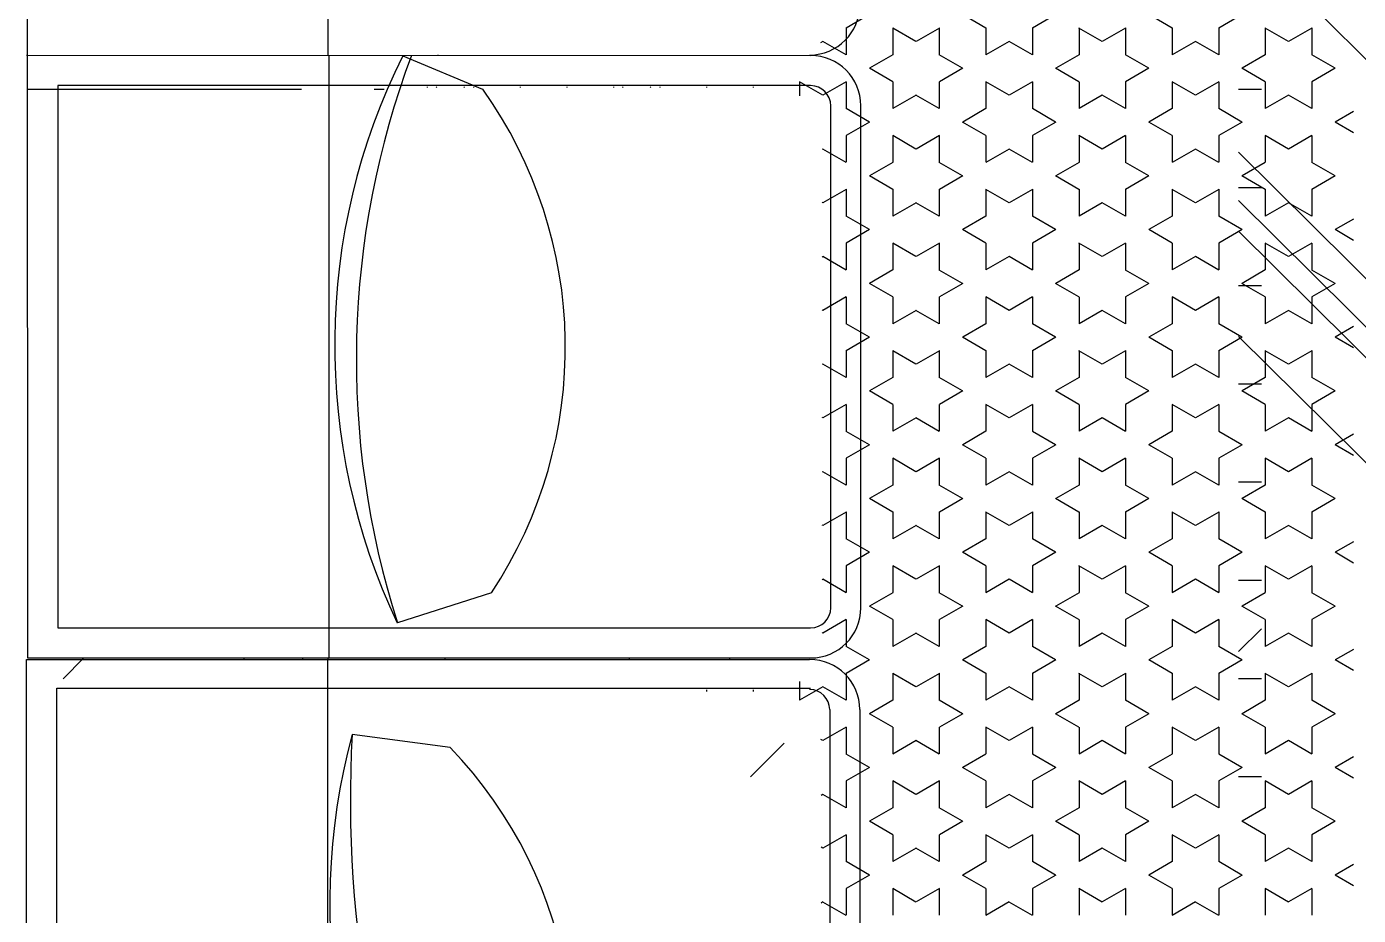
# Model space of a CAD drawing. Header units: inches. Extents: x 4.9 to 47.4, y 12.3 to 37.1.
# Drawn here: x 42.504 to 43.796, y 32.338 to 33.2 of the extents above; entities that cross this region are included whole.
import ezdxf

# ---------------------------------------------------------------- set-up
doc = ezdxf.new("R2010")
doc.units = ezdxf.units.IN
doc.header["$MEASUREMENT"] = 0
doc.layers.add('02', color=2, linetype='Continuous')

msp = doc.modelspace()

# ---------------------------------------------------------------- linework, layer by layer
at = {"layer": '02'}
for p, q in [((42.5042, 33.7962), (42.5052, 32.5879)), ((42.7964, 33.7062), (42.7964, 33.1728)), ((44.1627, 32.813), (43.6801, 33.2912)), ((43.322, 33.2121), (43.2994, 33.199)), ((43.4349, 33.199), (43.4123, 33.212)), ((43.5027, 33.2121), (43.4801, 33.199)), ((43.6156, 33.199), (43.593, 33.212)), ((43.6835, 33.2121), (43.6609, 33.199)), ((43.2994, 33.1991), (43.2994, 33.173)), ((43.3445, 33.1991), (43.3445, 33.173)), ((43.3671, 33.186), (43.3445, 33.199)), ((43.3898, 33.199), (43.3672, 33.186)), ((43.3897, 33.1991), (43.3897, 33.173)), ((43.4349, 33.1991), (43.4349, 33.173)), ((43.4801, 33.1991), (43.4801, 33.173)), ((43.5478, 33.186), (43.5252, 33.199)), ((43.5253, 33.1991), (43.5253, 33.173)), ((43.5705, 33.199), (43.5479, 33.186)), ((43.5704, 33.1991), (43.5704, 33.173)), ((43.6156, 33.1991), (43.6156, 33.173)), ((43.6608, 33.1991), (43.6608, 33.173)), ((43.706, 33.1991), (43.706, 33.173)), ((43.7286, 33.186), (43.706, 33.199)), ((43.7512, 33.199), (43.7286, 33.186)), ((43.7512, 33.1991), (43.7512, 33.173)), ((43.2768, 33.186), (43.2746, 33.1847)), ((43.2993, 33.1729), (43.2767, 33.186)), ((43.4576, 33.186), (43.435, 33.1729)), ((43.4801, 33.1729), (43.4575, 33.186)), ((43.6383, 33.186), (43.6157, 33.1729)), ((43.6608, 33.1729), (43.6382, 33.186)), ((42.5042, 33.1728), (43.2649, 33.1723)), ((42.7154, 33.1723), (42.7154, 33.1728)), ((42.7974, 33.1723), (42.7974, 32.5879)), ((42.8693, 33.1721), (42.9466, 33.1396)), ((42.9102, 33.1723), (42.9102, 33.1728)), ((43.3446, 33.1729), (43.322, 33.1599)), ((43.4123, 33.1599), (43.3897, 33.1729)), ((43.5253, 33.1729), (43.5027, 33.1599)), ((43.593, 33.1599), (43.5704, 33.1729)), ((43.706, 33.1729), (43.6835, 33.1599)), ((43.7737, 33.1599), (43.7511, 33.1729)), ((43.3445, 33.1468), (43.3219, 33.1599)), ((43.4124, 33.1599), (43.3898, 33.1469)), ((43.5252, 33.1468), (43.5026, 33.1599)), ((43.5931, 33.1599), (43.5705, 33.1469)), ((43.706, 33.1468), (43.6834, 33.1599)), ((43.7738, 33.1599), (43.7512, 33.1469)), ((42.5344, 33.1431), (42.5344, 32.6171)), ((43.2649, 33.1431), (42.5344, 33.1431)), ((43.2542, 33.1469), (43.2542, 33.1332)), ((43.2767, 33.1338), (43.2542, 33.1468)), ((43.2994, 33.1469), (43.2768, 33.1338)), ((43.2994, 33.1469), (43.2994, 33.1208)), ((43.3445, 33.1469), (43.3445, 33.1208)), ((43.3897, 33.1469), (43.3897, 33.1208)), ((43.4349, 33.1469), (43.4349, 33.1208)), ((43.4575, 33.1338), (43.4349, 33.1468)), ((43.4801, 33.1469), (43.4576, 33.1338)), ((43.4801, 33.1469), (43.4801, 33.1208)), ((43.5253, 33.1469), (43.5253, 33.1208)), ((43.5704, 33.1469), (43.5704, 33.1208)), ((43.6156, 33.1469), (43.6156, 33.1208)), ((43.6382, 33.1338), (43.6156, 33.1468)), ((43.6609, 33.1469), (43.6383, 33.1338)), ((43.6608, 33.1469), (43.6608, 33.1208)), ((43.706, 33.1469), (43.706, 33.1208)), ((43.7512, 33.1469), (43.7512, 33.1208)), ((42.7708, 33.1393), (42.5052, 33.1393)), ((42.851, 33.1393), (42.8413, 33.1393)), ((42.8927, 33.1418), (42.8927, 33.1413)), ((42.9023, 33.1413), (42.9015, 33.1418)), ((42.9292, 33.1418), (42.9283, 33.1413)), ((42.9379, 33.1418), (42.9379, 33.1413)), ((42.9831, 33.1418), (42.9831, 33.1413)), ((43.0283, 33.1418), (43.0283, 33.1413)), ((43.0735, 33.1418), (43.0735, 33.1413)), ((43.083, 33.1413), (43.0822, 33.1418)), ((43.1099, 33.1418), (43.1091, 33.1413)), ((43.1186, 33.1418), (43.1186, 33.1413)), ((43.1638, 33.1418), (43.1638, 33.1413)), ((43.209, 33.1418), (43.209, 33.1413)), ((43.3672, 33.1338), (43.3446, 33.1208)), ((43.3897, 33.1208), (43.3671, 33.1338)), ((43.5479, 33.1338), (43.5253, 33.1208)), ((43.5704, 33.1208), (43.5478, 33.1338)), ((43.7023, 33.1393), (43.6801, 33.1393)), ((43.7286, 33.1338), (43.706, 33.1208)), ((43.7511, 33.1208), (43.7286, 33.1338)), ((43.2844, 32.6366), (43.2844, 33.1236)), ((43.3219, 33.1077), (43.2993, 33.1208)), ((43.3136, 32.6366), (43.3136, 33.1236)), ((43.435, 33.1208), (43.4124, 33.1077)), ((43.5026, 33.1077), (43.4801, 33.1208)), ((43.6157, 33.1208), (43.5931, 33.1077)), ((43.6834, 33.1077), (43.6608, 33.1208)), ((43.7917, 33.118), (43.7738, 33.1077)), ((43.322, 33.1077), (43.2994, 33.0947)), ((43.4349, 33.0947), (43.4123, 33.1077)), ((43.5027, 33.1077), (43.4801, 33.0947)), ((43.6156, 33.0947), (43.593, 33.1077)), ((43.6835, 33.1077), (43.6609, 33.0947)), ((43.7917, 33.0974), (43.7737, 33.1077)), ((43.2994, 33.0948), (43.2994, 33.0687)), ((43.3445, 33.0948), (43.3445, 33.0687)), ((43.3671, 33.0816), (43.3445, 33.0947)), ((43.3898, 33.0947), (43.3672, 33.0816)), ((43.3897, 33.0948), (43.3897, 33.0687)), ((43.4349, 33.0948), (43.4349, 33.0687)), ((43.4801, 33.0948), (43.4801, 33.0687)), ((43.5478, 33.0816), (43.5252, 33.0947)), ((43.5253, 33.0948), (43.5253, 33.0687)), ((43.5705, 33.0947), (43.5479, 33.0816)), ((43.5704, 33.0948), (43.5704, 33.0687)), ((43.6156, 33.0948), (43.6156, 33.0687)), ((43.6608, 33.0948), (43.6608, 33.0687)), ((43.706, 33.0948), (43.706, 33.0687)), ((43.7286, 33.0816), (43.706, 33.0947)), ((43.7512, 33.0947), (43.7286, 33.0816)), ((43.7512, 33.0948), (43.7512, 33.0687)), ((43.2768, 33.0816), (43.276, 33.0812)), ((43.2993, 33.0686), (43.2767, 33.0816)), ((43.4576, 33.0816), (43.435, 33.0686)), ((43.4801, 33.0686), (43.4575, 33.0816)), ((43.6383, 33.0816), (43.6157, 33.0686)), ((43.6608, 33.0686), (43.6382, 33.0816)), ((44.1627, 32.6002), (43.6801, 33.0784)), ((43.3446, 33.0686), (43.322, 33.0556)), ((43.4123, 33.0555), (43.3897, 33.0686)), ((43.5253, 33.0686), (43.5027, 33.0556)), ((43.593, 33.0555), (43.5704, 33.0686)), ((43.706, 33.0686), (43.6835, 33.0556)), ((43.7737, 33.0555), (43.7511, 33.0686)), ((43.3445, 33.0425), (43.3219, 33.0555)), ((43.4124, 33.0556), (43.3898, 33.0425)), ((43.5252, 33.0425), (43.5026, 33.0555)), ((43.5931, 33.0556), (43.5705, 33.0425)), ((43.706, 33.0425), (43.6834, 33.0555)), ((43.7738, 33.0556), (43.7512, 33.0425)), ((43.2994, 33.0425), (43.2768, 33.0295)), ((43.2994, 33.0426), (43.2994, 33.0165)), ((43.3445, 33.0426), (43.3445, 33.0165)), ((43.3897, 33.0426), (43.3897, 33.0165)), ((43.4349, 33.0426), (43.4349, 33.0165)), ((43.4575, 33.0295), (43.4349, 33.0425)), ((43.4801, 33.0425), (43.4576, 33.0295)), ((43.4801, 33.0426), (43.4801, 33.0165)), ((43.5253, 33.0426), (43.5253, 33.0165)), ((43.5704, 33.0426), (43.5704, 33.0165)), ((43.6156, 33.0426), (43.6156, 33.0165)), ((43.6382, 33.0295), (43.6156, 33.0425)), ((43.6609, 33.0425), (43.6383, 33.0295)), ((43.6608, 33.0426), (43.6608, 33.0165)), ((43.7023, 33.0441), (43.6801, 33.0441)), ((43.706, 33.0426), (43.706, 33.0165)), ((43.7512, 33.0426), (43.7512, 33.0165)), ((43.2767, 33.0295), (43.276, 33.0299)), ((43.3672, 33.0295), (43.3446, 33.0164)), ((43.3897, 33.0164), (43.3671, 33.0295)), ((43.5479, 33.0295), (43.5253, 33.0164)), ((43.5704, 33.0164), (43.5478, 33.0295)), ((44.1627, 32.5534), (43.6801, 33.0316)), ((43.7286, 33.0295), (43.706, 33.0164)), ((43.7511, 33.0164), (43.7286, 33.0295)), ((43.3219, 33.0034), (43.2993, 33.0164)), ((43.435, 33.0164), (43.4124, 33.0034)), ((43.5026, 33.0034), (43.4801, 33.0164)), ((43.6157, 33.0164), (43.5931, 33.0034)), ((43.6834, 33.0034), (43.6608, 33.0164)), ((43.7917, 33.0137), (43.7738, 33.0034)), ((43.322, 33.0034), (43.2994, 32.9904)), ((43.4349, 32.9903), (43.4123, 33.0034)), ((43.5027, 33.0034), (43.4801, 32.9904)), ((43.6156, 32.9903), (43.593, 33.0034)), ((43.6835, 33.0034), (43.6609, 32.9904)), ((44.1627, 32.5236), (43.6801, 33.0018)), ((43.7917, 32.993), (43.7737, 33.0034)), ((43.2994, 32.9904), (43.2994, 32.9643)), ((43.3445, 32.9904), (43.3445, 32.9643)), ((43.3671, 32.9773), (43.3445, 32.9903)), ((43.3898, 32.9904), (43.3672, 32.9773)), ((43.3897, 32.9904), (43.3897, 32.9643)), ((43.4349, 32.9904), (43.4349, 32.9643)), ((43.4801, 32.9904), (43.4801, 32.9643)), ((43.5478, 32.9773), (43.5252, 32.9903)), ((43.5253, 32.9904), (43.5253, 32.9643)), ((43.5705, 32.9904), (43.5479, 32.9773)), ((43.5704, 32.9904), (43.5704, 32.9643)), ((43.6156, 32.9904), (43.6156, 32.9643)), ((43.6608, 32.9904), (43.6608, 32.9643)), ((43.706, 32.9904), (43.706, 32.9643)), ((43.7286, 32.9773), (43.706, 32.9903)), ((43.7512, 32.9904), (43.7286, 32.9773)), ((43.7512, 32.9904), (43.7512, 32.9643)), ((43.2768, 32.9773), (43.276, 32.9768)), ((43.2993, 32.9642), (43.2767, 32.9773)), ((43.4576, 32.9773), (43.435, 32.9643)), ((43.4801, 32.9642), (43.4575, 32.9773)), ((43.6383, 32.9773), (43.6157, 32.9643)), ((43.6608, 32.9642), (43.6382, 32.9773)), ((43.3446, 32.9643), (43.322, 32.9512)), ((43.4123, 32.9512), (43.3897, 32.9642)), ((43.5253, 32.9643), (43.5027, 32.9512)), ((43.593, 32.9512), (43.5704, 32.9642)), ((43.706, 32.9643), (43.6835, 32.9512)), ((43.7737, 32.9512), (43.7511, 32.9642)), ((43.3445, 32.9382), (43.3219, 32.9512)), ((43.4124, 32.9512), (43.3898, 32.9382)), ((43.5252, 32.9382), (43.5026, 32.9512)), ((43.5931, 32.9512), (43.5705, 32.9382)), ((43.7023, 32.9488), (43.6801, 32.9488)), ((43.706, 32.9382), (43.6834, 32.9512)), ((43.7738, 32.9512), (43.7512, 32.9382)), ((43.2994, 32.9382), (43.2768, 32.9251)), ((43.2994, 32.9382), (43.2994, 32.9122)), ((43.3445, 32.9382), (43.3445, 32.9122)), ((43.3897, 32.9382), (43.3897, 32.9122)), ((43.4349, 32.9382), (43.4349, 32.9122)), ((43.4575, 32.9251), (43.4349, 32.9382)), ((43.4801, 32.9382), (43.4576, 32.9251)), ((43.4801, 32.9382), (43.4801, 32.9122)), ((43.5253, 32.9382), (43.5253, 32.9122)), ((43.5704, 32.9382), (43.5704, 32.9122)), ((43.6156, 32.9382), (43.6156, 32.9122)), ((43.6382, 32.9251), (43.6156, 32.9382)), ((43.6609, 32.9382), (43.6383, 32.9251)), ((43.6608, 32.9382), (43.6608, 32.9122)), ((43.706, 32.9382), (43.706, 32.9122)), ((43.7512, 32.9382), (43.7512, 32.9122)), ((43.2767, 32.9251), (43.276, 32.9256)), ((43.3672, 32.9251), (43.3446, 32.9121)), ((43.3897, 32.9121), (43.3671, 32.9251)), ((43.5479, 32.9251), (43.5253, 32.9121)), ((43.5704, 32.9121), (43.5478, 32.9251)), ((43.7286, 32.9251), (43.706, 32.9121)), ((43.7511, 32.9121), (43.7286, 32.9251)), ((43.3219, 32.899), (43.2993, 32.9121)), ((43.435, 32.9121), (43.4124, 32.8991)), ((43.5026, 32.899), (43.4801, 32.9121)), ((43.6157, 32.9121), (43.5931, 32.8991)), ((43.6834, 32.899), (43.6608, 32.9121)), ((43.322, 32.8991), (43.2994, 32.886)), ((43.4349, 32.886), (43.4123, 32.899)), ((43.5027, 32.8991), (43.4801, 32.886)), ((43.6156, 32.886), (43.593, 32.899)), ((43.6835, 32.8991), (43.6609, 32.886)), ((44.1627, 32.4215), (43.6801, 32.8997)), ((43.7917, 32.8887), (43.7737, 32.899)), ((43.7917, 32.9094), (43.7738, 32.8991)), ((43.2994, 32.8861), (43.2994, 32.86)), ((43.3445, 32.8861), (43.3445, 32.86)), ((43.3671, 32.8729), (43.3445, 32.886)), ((43.3898, 32.886), (43.3672, 32.873)), ((43.3897, 32.8861), (43.3897, 32.86)), ((43.4349, 32.8861), (43.4349, 32.86)), ((43.4801, 32.8861), (43.4801, 32.86)), ((43.5478, 32.8729), (43.5252, 32.886)), ((43.5253, 32.8861), (43.5253, 32.86)), ((43.5705, 32.886), (43.5479, 32.873)), ((43.5704, 32.8861), (43.5704, 32.86)), ((43.6156, 32.8861), (43.6156, 32.86)), ((43.6608, 32.8861), (43.6608, 32.86)), ((43.706, 32.8861), (43.706, 32.86)), ((43.7286, 32.8729), (43.706, 32.886)), ((43.7512, 32.886), (43.7286, 32.873)), ((43.7512, 32.8861), (43.7512, 32.86)), ((43.2768, 32.873), (43.276, 32.8725)), ((43.2993, 32.8599), (43.2767, 32.8729)), ((43.4576, 32.873), (43.435, 32.8599)), ((43.4801, 32.8599), (43.4575, 32.8729)), ((43.6383, 32.873), (43.6157, 32.8599)), ((43.6608, 32.8599), (43.6382, 32.8729)), ((43.3446, 32.8599), (43.322, 32.8469)), ((43.4123, 32.8469), (43.3897, 32.8599)), ((43.5253, 32.8599), (43.5027, 32.8469)), ((43.593, 32.8469), (43.5704, 32.8599)), ((43.706, 32.8599), (43.6835, 32.8469)), ((43.7737, 32.8469), (43.7511, 32.8599)), ((43.3445, 32.8338), (43.3219, 32.8469)), ((43.4124, 32.8469), (43.3898, 32.8338)), ((43.5252, 32.8338), (43.5026, 32.8469)), ((43.5931, 32.8469), (43.5705, 32.8338)), ((43.7023, 32.8536), (43.6801, 32.8536)), ((43.706, 32.8338), (43.6834, 32.8469)), ((43.7738, 32.8469), (43.7512, 32.8338)), ((43.2994, 32.8338), (43.2768, 32.8208)), ((43.2994, 32.8339), (43.2994, 32.8078)), ((43.3445, 32.8339), (43.3445, 32.8078)), ((43.3897, 32.8339), (43.3897, 32.8078)), ((43.4349, 32.8339), (43.4349, 32.8078)), ((43.4575, 32.8208), (43.4349, 32.8338)), ((43.4801, 32.8338), (43.4576, 32.8208)), ((43.4801, 32.8339), (43.4801, 32.8078)), ((43.5253, 32.8339), (43.5253, 32.8078)), ((43.5704, 32.8339), (43.5704, 32.8078)), ((43.6156, 32.8339), (43.6156, 32.8078)), ((43.6382, 32.8208), (43.6156, 32.8338)), ((43.6609, 32.8338), (43.6383, 32.8208)), ((43.6608, 32.8339), (43.6608, 32.8078)), ((43.706, 32.8339), (43.706, 32.8078)), ((43.7512, 32.8339), (43.7512, 32.8078)), ((43.2767, 32.8208), (43.276, 32.8212)), ((43.3672, 32.8208), (43.3446, 32.8078)), ((43.3897, 32.8077), (43.3671, 32.8208)), ((43.5479, 32.8208), (43.5253, 32.8078)), ((43.5704, 32.8077), (43.5478, 32.8208)), ((43.7286, 32.8208), (43.706, 32.8078)), ((43.7511, 32.8077), (43.7286, 32.8208)), ((43.3219, 32.7947), (43.2993, 32.8077)), ((43.435, 32.8078), (43.4124, 32.7947)), ((43.5026, 32.7947), (43.4801, 32.8077)), ((43.6157, 32.8078), (43.5931, 32.7947)), ((43.6834, 32.7947), (43.6608, 32.8077)), ((43.322, 32.7947), (43.2994, 32.7817)), ((43.4349, 32.7816), (43.4123, 32.7947)), ((43.5027, 32.7947), (43.4801, 32.7817)), ((43.6156, 32.7816), (43.593, 32.7947)), ((43.6835, 32.7947), (43.6609, 32.7817)), ((43.7917, 32.7843), (43.7737, 32.7947)), ((43.7917, 32.805), (43.7738, 32.7947)), ((43.2994, 32.7817), (43.2994, 32.7556)), ((43.3445, 32.7817), (43.3445, 32.7556)), ((43.3671, 32.7686), (43.3445, 32.7816)), ((43.3898, 32.7817), (43.3672, 32.7686)), ((43.3897, 32.7817), (43.3897, 32.7556)), ((43.4349, 32.7817), (43.4349, 32.7556)), ((43.4801, 32.7817), (43.4801, 32.7556)), ((43.5478, 32.7686), (43.5252, 32.7816)), ((43.5253, 32.7817), (43.5253, 32.7556)), ((43.5705, 32.7817), (43.5479, 32.7686)), ((43.5704, 32.7817), (43.5704, 32.7556)), ((43.6156, 32.7817), (43.6156, 32.7556)), ((43.6608, 32.7817), (43.6608, 32.7556)), ((43.706, 32.7817), (43.706, 32.7556)), ((43.7286, 32.7686), (43.706, 32.7816)), ((43.7512, 32.7817), (43.7286, 32.7686)), ((43.7512, 32.7817), (43.7512, 32.7556)), ((43.2768, 32.7686), (43.276, 32.7681)), ((43.2993, 32.7556), (43.2767, 32.7686)), ((43.4576, 32.7686), (43.435, 32.7556)), ((43.4801, 32.7556), (43.4575, 32.7686)), ((43.6383, 32.7686), (43.6157, 32.7556)), ((43.6608, 32.7556), (43.6382, 32.7686)), ((43.3446, 32.7556), (43.322, 32.7425)), ((43.4123, 32.7425), (43.3897, 32.7556)), ((43.5253, 32.7556), (43.5027, 32.7425)), ((43.593, 32.7425), (43.5704, 32.7556)), ((43.7023, 32.7583), (43.6801, 32.7583)), ((43.706, 32.7556), (43.6835, 32.7425)), ((43.7737, 32.7425), (43.7511, 32.7556)), ((43.3445, 32.7295), (43.3219, 32.7425)), ((43.4124, 32.7425), (43.3898, 32.7295)), ((43.5252, 32.7295), (43.5026, 32.7425)), ((43.5931, 32.7425), (43.5705, 32.7295)), ((43.706, 32.7295), (43.6834, 32.7425)), ((43.7738, 32.7425), (43.7512, 32.7295)), ((43.2994, 32.7295), (43.2768, 32.7165)), ((43.2994, 32.7296), (43.2994, 32.7035)), ((43.3445, 32.7296), (43.3445, 32.7035)), ((43.3897, 32.7296), (43.3897, 32.7035)), ((43.4349, 32.7296), (43.4349, 32.7035)), ((43.4575, 32.7164), (43.4349, 32.7295)), ((43.4801, 32.7295), (43.4576, 32.7165)), ((43.4801, 32.7296), (43.4801, 32.7035)), ((43.5253, 32.7296), (43.5253, 32.7035)), ((43.5704, 32.7296), (43.5704, 32.7035)), ((43.6156, 32.7296), (43.6156, 32.7035)), ((43.6382, 32.7164), (43.6156, 32.7295)), ((43.6609, 32.7295), (43.6383, 32.7165)), ((43.6608, 32.7296), (43.6608, 32.7035)), ((43.706, 32.7296), (43.706, 32.7035)), ((43.7512, 32.7296), (43.7512, 32.7035)), ((43.2767, 32.7164), (43.276, 32.7169)), ((43.3672, 32.7165), (43.3446, 32.7034)), ((43.3897, 32.7034), (43.3671, 32.7164)), ((43.5479, 32.7165), (43.5253, 32.7034)), ((43.5704, 32.7034), (43.5478, 32.7164)), ((43.7286, 32.7165), (43.706, 32.7034)), ((43.7511, 32.7034), (43.7286, 32.7164)), ((43.3219, 32.6904), (43.2993, 32.7034)), ((43.435, 32.7034), (43.4124, 32.6904)), ((43.5026, 32.6904), (43.4801, 32.7034)), ((43.6157, 32.7034), (43.5931, 32.6904)), ((43.6834, 32.6904), (43.6608, 32.7034)), ((43.322, 32.6904), (43.2994, 32.6773)), ((43.5027, 32.6904), (43.4801, 32.6773)), ((43.6835, 32.6904), (43.6609, 32.6773)), ((43.7917, 32.7007), (43.7738, 32.6904)), ((43.4349, 32.6773), (43.4123, 32.6904)), ((43.6156, 32.6773), (43.593, 32.6904)), ((43.7917, 32.68), (43.7737, 32.6904)), ((43.2994, 32.6774), (43.2994, 32.6513)), ((43.3445, 32.6774), (43.3445, 32.6513)), ((43.3671, 32.6643), (43.3445, 32.6773)), ((43.3898, 32.6773), (43.3672, 32.6643)), ((43.3897, 32.6774), (43.3897, 32.6513)), ((43.4349, 32.6774), (43.4349, 32.6513)), ((43.4801, 32.6774), (43.4801, 32.6513)), ((43.5478, 32.6643), (43.5252, 32.6773)), ((43.5253, 32.6774), (43.5253, 32.6513)), ((43.5705, 32.6773), (43.5479, 32.6643)), ((43.5704, 32.6774), (43.5704, 32.6513)), ((43.6156, 32.6774), (43.6156, 32.6513)), ((43.6608, 32.6774), (43.6608, 32.6513)), ((43.706, 32.6774), (43.706, 32.6513)), ((43.7286, 32.6643), (43.706, 32.6773)), ((43.7512, 32.6773), (43.7286, 32.6643)), ((43.7512, 32.6774), (43.7512, 32.6513)), ((43.2768, 32.6643), (43.276, 32.6638)), ((43.2993, 32.6512), (43.2767, 32.6643)), ((43.4576, 32.6643), (43.435, 32.6512)), ((43.4801, 32.6512), (43.4575, 32.6643)), ((43.6383, 32.6643), (43.6157, 32.6512)), ((43.6608, 32.6512), (43.6382, 32.6643)), ((43.7023, 32.6631), (43.6801, 32.6631)), ((42.9552, 32.6512), (42.8639, 32.6219)), ((43.3446, 32.6512), (43.322, 32.6382)), ((43.4123, 32.6382), (43.3897, 32.6512)), ((43.5253, 32.6512), (43.5027, 32.6382)), ((43.593, 32.6382), (43.5704, 32.6512)), ((43.706, 32.6512), (43.6835, 32.6382)), ((43.7737, 32.6382), (43.7511, 32.6512)), ((43.3445, 32.6251), (43.3219, 32.6382)), ((43.4124, 32.6382), (43.3898, 32.6252)), ((43.5252, 32.6251), (43.5026, 32.6382)), ((43.5931, 32.6382), (43.5705, 32.6252)), ((43.706, 32.6251), (43.6834, 32.6382)), ((43.7738, 32.6382), (43.7512, 32.6252)), ((42.5344, 32.6171), (43.2649, 32.6171)), ((43.2994, 32.6252), (43.2768, 32.6121)), ((43.2994, 32.6252), (43.2994, 32.5991)), ((43.3445, 32.6252), (43.3445, 32.5991)), ((43.3897, 32.6252), (43.3897, 32.5991)), ((43.4349, 32.6252), (43.4349, 32.5991)), ((43.4575, 32.6121), (43.4349, 32.6251)), ((43.4801, 32.6252), (43.4576, 32.6121)), ((43.4801, 32.6252), (43.4801, 32.5991)), ((43.5253, 32.6252), (43.5253, 32.5991)), ((43.5704, 32.6252), (43.5704, 32.5991)), ((43.6156, 32.6252), (43.6156, 32.5991)), ((43.6382, 32.6121), (43.6156, 32.6251)), ((43.6609, 32.6252), (43.6383, 32.6121)), ((43.6608, 32.6252), (43.6608, 32.5991)), ((43.7023, 32.6163), (43.6801, 32.5941)), ((43.706, 32.6252), (43.706, 32.5991)), ((43.7512, 32.6252), (43.7512, 32.5991)), ((43.2767, 32.6121), (43.276, 32.6125)), ((43.3672, 32.6121), (43.3446, 32.5991)), ((43.3897, 32.5991), (43.3671, 32.6121)), ((43.5479, 32.6121), (43.5253, 32.5991)), ((43.5704, 32.5991), (43.5478, 32.6121)), ((43.7286, 32.6121), (43.706, 32.5991)), ((43.7511, 32.5991), (43.7286, 32.6121)), ((42.5052, 32.5879), (43.2649, 32.5879)), ((42.5598, 32.5879), (42.5396, 32.5678)), ((42.7154, 32.5865), (42.7154, 32.5879)), ((42.9102, 32.5865), (42.9102, 32.5879)), ((43.3219, 32.586), (43.2993, 32.5991)), ((43.435, 32.5991), (43.4124, 32.586)), ((43.5026, 32.586), (43.4801, 32.5991)), ((43.6157, 32.5991), (43.5931, 32.586)), ((43.6834, 32.586), (43.6608, 32.5991)), ((43.7917, 32.5963), (43.7738, 32.586)), ((42.5042, 31.9631), (42.5042, 32.5865)), ((42.5042, 32.5865), (43.2639, 32.5865)), ((42.7964, 32.0531), (42.7964, 32.5865)), ((43.322, 32.586), (43.2994, 32.573)), ((43.4349, 32.573), (43.4123, 32.586)), ((43.5027, 32.586), (43.4801, 32.573)), ((43.6156, 32.573), (43.593, 32.586)), ((43.6835, 32.586), (43.6609, 32.573)), ((43.7917, 32.5757), (43.7737, 32.586)), ((43.2542, 32.565), (43.2542, 32.547)), ((43.2994, 32.5731), (43.2994, 32.547)), ((43.3445, 32.5731), (43.3445, 32.547)), ((43.3671, 32.5599), (43.3445, 32.573)), ((43.3898, 32.573), (43.3672, 32.5599)), ((43.3897, 32.5731), (43.3897, 32.547)), ((43.4349, 32.5731), (43.4349, 32.547)), ((43.4801, 32.5731), (43.4801, 32.547)), ((43.5478, 32.5599), (43.5252, 32.573)), ((43.5253, 32.5731), (43.5253, 32.547)), ((43.5705, 32.573), (43.5479, 32.5599)), ((43.5704, 32.5731), (43.5704, 32.547)), ((43.6156, 32.5731), (43.6156, 32.547)), ((43.6608, 32.5731), (43.6608, 32.547)), ((43.7023, 32.5678), (43.6801, 32.5678)), ((43.706, 32.5731), (43.706, 32.547)), ((43.7286, 32.5599), (43.706, 32.573)), ((43.7512, 32.573), (43.7286, 32.5599)), ((43.7512, 32.5731), (43.7512, 32.547)), ((42.5334, 31.9631), (42.5334, 32.5587)), ((42.5334, 32.5587), (43.2649, 32.5587)), ((43.1638, 32.5569), (43.1638, 32.5554)), ((43.209, 32.5569), (43.209, 32.5554)), ((43.2768, 32.5599), (43.2542, 32.5469)), ((43.2993, 32.5469), (43.2767, 32.5599)), ((43.4576, 32.5599), (43.435, 32.5469)), ((43.4801, 32.5469), (43.4575, 32.5599)), ((43.6383, 32.5599), (43.6157, 32.5469)), ((43.6608, 32.5469), (43.6382, 32.5599)), ((43.2834, 32.5378), (43.2834, 32.0129)), ((43.3126, 32.5378), (43.3126, 32.0129)), ((43.3446, 32.5469), (43.322, 32.5339)), ((43.4123, 32.5338), (43.3897, 32.5469)), ((43.5253, 32.5469), (43.5027, 32.5339)), ((43.593, 32.5338), (43.5704, 32.5469)), ((43.706, 32.5469), (43.6835, 32.5339)), ((43.7737, 32.5338), (43.7511, 32.5469)), ((43.3445, 32.5208), (43.3219, 32.5338)), ((43.4124, 32.5339), (43.3898, 32.5208)), ((43.5252, 32.5208), (43.5026, 32.5338)), ((43.5931, 32.5339), (43.5705, 32.5208)), ((43.706, 32.5208), (43.6834, 32.5338)), ((43.7738, 32.5339), (43.7512, 32.5208)), ((42.9152, 32.5011), (42.8201, 32.5136)), ((43.2994, 32.5208), (43.2768, 32.5078)), ((43.2994, 32.5209), (43.2994, 32.4948)), ((43.3445, 32.5209), (43.3445, 32.4948)), ((43.3897, 32.5209), (43.3897, 32.4948)), ((43.4349, 32.5209), (43.4349, 32.4948)), ((43.4575, 32.5078), (43.4349, 32.5208)), ((43.4801, 32.5208), (43.4576, 32.5078)), ((43.4801, 32.5209), (43.4801, 32.4948)), ((43.5253, 32.5209), (43.5253, 32.4948)), ((43.5704, 32.5209), (43.5704, 32.4948)), ((43.6156, 32.5209), (43.6156, 32.4948)), ((43.6382, 32.5078), (43.6156, 32.5208)), ((43.6609, 32.5208), (43.6383, 32.5078)), ((43.6608, 32.5209), (43.6608, 32.4948)), ((43.706, 32.5209), (43.706, 32.4948)), ((43.7512, 32.5209), (43.7512, 32.4948)), ((43.2392, 32.5054), (43.2064, 32.4725)), ((43.2767, 32.5078), (43.2749, 32.5088)), ((43.3672, 32.5078), (43.3446, 32.4947)), ((43.3897, 32.4947), (43.3671, 32.5078)), ((43.5479, 32.5078), (43.5253, 32.4947)), ((43.5704, 32.4947), (43.5478, 32.5078)), ((43.7286, 32.5078), (43.706, 32.4947)), ((43.7511, 32.4947), (43.7286, 32.5078)), ((43.3219, 32.4817), (43.2993, 32.4947)), ((43.435, 32.4947), (43.4124, 32.4817)), ((43.5026, 32.4817), (43.4801, 32.4947)), ((43.6157, 32.4947), (43.5931, 32.4817)), ((43.6834, 32.4817), (43.6608, 32.4947)), ((43.7917, 32.492), (43.7738, 32.4817)), ((43.322, 32.4817), (43.2994, 32.4687)), ((43.4349, 32.4686), (43.4123, 32.4817)), ((43.5027, 32.4817), (43.4801, 32.4687)), ((43.6156, 32.4686), (43.593, 32.4817)), ((43.6835, 32.4817), (43.6609, 32.4687)), ((43.7023, 32.4726), (43.6801, 32.4726)), ((43.7917, 32.4713), (43.7737, 32.4817)), ((43.2994, 32.4687), (43.2994, 32.4426)), ((43.3445, 32.4687), (43.3445, 32.4426)), ((43.3671, 32.4556), (43.3445, 32.4686)), ((43.3898, 32.4687), (43.3672, 32.4556)), ((43.3897, 32.4687), (43.3897, 32.4426)), ((43.4349, 32.4687), (43.4349, 32.4426)), ((43.4801, 32.4687), (43.4801, 32.4426)), ((43.5478, 32.4556), (43.5252, 32.4686)), ((43.5253, 32.4687), (43.5253, 32.4426)), ((43.5705, 32.4687), (43.5479, 32.4556)), ((43.5704, 32.4687), (43.5704, 32.4426)), ((43.6156, 32.4687), (43.6156, 32.4426)), ((43.6608, 32.4687), (43.6608, 32.4426)), ((43.706, 32.4687), (43.706, 32.4426)), ((43.7286, 32.4556), (43.706, 32.4686)), ((43.7512, 32.4687), (43.7286, 32.4556)), ((43.7512, 32.4687), (43.7512, 32.4426)), ((43.2768, 32.4556), (43.275, 32.4545)), ((43.2993, 32.4425), (43.2767, 32.4556)), ((43.4576, 32.4556), (43.435, 32.4426)), ((43.4801, 32.4425), (43.4575, 32.4556)), ((43.6383, 32.4556), (43.6157, 32.4426)), ((43.6608, 32.4425), (43.6382, 32.4556)), ((43.3446, 32.4426), (43.322, 32.4295)), ((43.4123, 32.4295), (43.3897, 32.4425)), ((43.5253, 32.4426), (43.5027, 32.4295)), ((43.593, 32.4295), (43.5704, 32.4425)), ((43.706, 32.4426), (43.6835, 32.4295)), ((43.7737, 32.4295), (43.7511, 32.4425)), ((43.3445, 32.4165), (43.3219, 32.4295)), ((43.4124, 32.4295), (43.3898, 32.4165)), ((43.5252, 32.4165), (43.5026, 32.4295)), ((43.5931, 32.4295), (43.5705, 32.4165)), ((43.706, 32.4165), (43.6834, 32.4295)), ((43.7738, 32.4295), (43.7512, 32.4165)), ((43.2994, 32.4165), (43.2768, 32.4034)), ((43.2994, 32.4165), (43.2994, 32.3905)), ((43.3445, 32.4165), (43.3445, 32.3905)), ((43.3897, 32.4165), (43.3897, 32.3905)), ((43.4349, 32.4165), (43.4349, 32.3905)), ((43.4575, 32.4034), (43.4349, 32.4165)), ((43.4801, 32.4165), (43.4576, 32.4034)), ((43.4801, 32.4165), (43.4801, 32.3905)), ((43.5253, 32.4165), (43.5253, 32.3905)), ((43.5704, 32.4165), (43.5704, 32.3905)), ((43.6156, 32.4165), (43.6156, 32.3905)), ((43.6382, 32.4034), (43.6156, 32.4165)), ((43.6609, 32.4165), (43.6383, 32.4034)), ((43.6608, 32.4165), (43.6608, 32.3905)), ((43.706, 32.4165), (43.706, 32.3905)), ((43.7512, 32.4165), (43.7512, 32.3905)), ((43.2767, 32.4034), (43.275, 32.4044)), ((43.3672, 32.4034), (43.3446, 32.3904)), ((43.3897, 32.3904), (43.3671, 32.4034)), ((43.5479, 32.4034), (43.5253, 32.3904)), ((43.5704, 32.3904), (43.5478, 32.4034)), ((43.7286, 32.4034), (43.706, 32.3904)), ((43.7511, 32.3904), (43.7286, 32.4034)), ((43.3219, 32.3773), (43.2993, 32.3904)), ((43.435, 32.3904), (43.4124, 32.3774)), ((43.5026, 32.3773), (43.4801, 32.3904)), ((43.6157, 32.3904), (43.5931, 32.3774)), ((43.6834, 32.3773), (43.6608, 32.3904)), ((43.7917, 32.3877), (43.7738, 32.3774)), ((43.322, 32.3774), (43.2994, 32.3643)), ((43.4349, 32.3643), (43.4123, 32.3773)), ((43.5027, 32.3774), (43.4801, 32.3643)), ((43.6156, 32.3643), (43.593, 32.3773)), ((43.6835, 32.3774), (43.6609, 32.3643)), ((43.7917, 32.367), (43.7737, 32.3773)), ((43.2994, 32.3644), (43.2994, 32.3383)), ((43.3445, 32.3644), (43.3445, 32.3383)), ((43.3671, 32.3512), (43.3445, 32.3643)), ((43.3898, 32.3643), (43.3672, 32.3513)), ((43.3897, 32.3644), (43.3897, 32.3383)), ((43.4349, 32.3644), (43.4349, 32.3383)), ((43.4801, 32.3644), (43.4801, 32.3383)), ((43.5478, 32.3512), (43.5252, 32.3643)), ((43.5253, 32.3644), (43.5253, 32.3383)), ((43.5705, 32.3643), (43.5479, 32.3513)), ((43.5704, 32.3644), (43.5704, 32.3383)), ((43.6156, 32.3644), (43.6156, 32.3383)), ((43.6608, 32.3644), (43.6608, 32.3383)), ((43.706, 32.3644), (43.706, 32.3383)), ((43.7286, 32.3512), (43.706, 32.3643)), ((43.7512, 32.3643), (43.7286, 32.3513)), ((43.7512, 32.3644), (43.7512, 32.3383)), ((43.2768, 32.3513), (43.275, 32.3502)), ((43.2993, 32.3382), (43.2767, 32.3512)), ((43.4576, 32.3513), (43.435, 32.3382)), ((43.4801, 32.3382), (43.4575, 32.3512)), ((43.6383, 32.3513), (43.6157, 32.3382)), ((43.6608, 32.3382), (43.6382, 32.3512))]:
    msp.add_line(p, q, dxfattribs=at)
for centre, radius, start, end in [((43.2639, 33.2215), 0.0487, 270, 0), ((43.4322, 32.8915), 0.6291, 153.5049, 205.3698), ((43.6634, 32.8775), 0.8393, 159.4342, 197.7258), ((44.8187, 32.5203), 2.0478, 161.4199, 161.4345), ((44.8187, 32.5203), 2.0234, 161.188, 161.2028), ((43.2649, 33.1236), 0.0487, 0, 90), ((43.2649, 33.1236), 0.0195, 0, 90), ((42.5958, 32.8892), 0.4311, 326.492, 35.5112), ((43.2649, 32.6366), 0.0195, 270, 0), ((43.2649, 32.6366), 0.0487, 270, 0), ((44.8187, 32.5203), 2.0478, 178.1084, 178.1497), ((44.8187, 32.5203), 2.0234, 178.0856, 178.1274), ((44.8187, 32.5203), 1.7312, 177.7624, 177.8112), ((44.8187, 32.5203), 1.6338, 177.6289, 177.6807), ((43.2639, 32.5378), 0.0487, 0, 90), ((43.2639, 32.5378), 0.0195, 0, 90), ((43.4275, 32.35), 0.6291, 164.928, 216.7929), ((43.9501, 32.4503), 1.1318, 176.7935, 204.9275), ((42.6041, 32.2027), 0.4311, 334.7866, 43.8058)]:
    msp.add_arc(centre, radius, start, end, dxfattribs=at)

doc.saveas('drawing.dxf')
